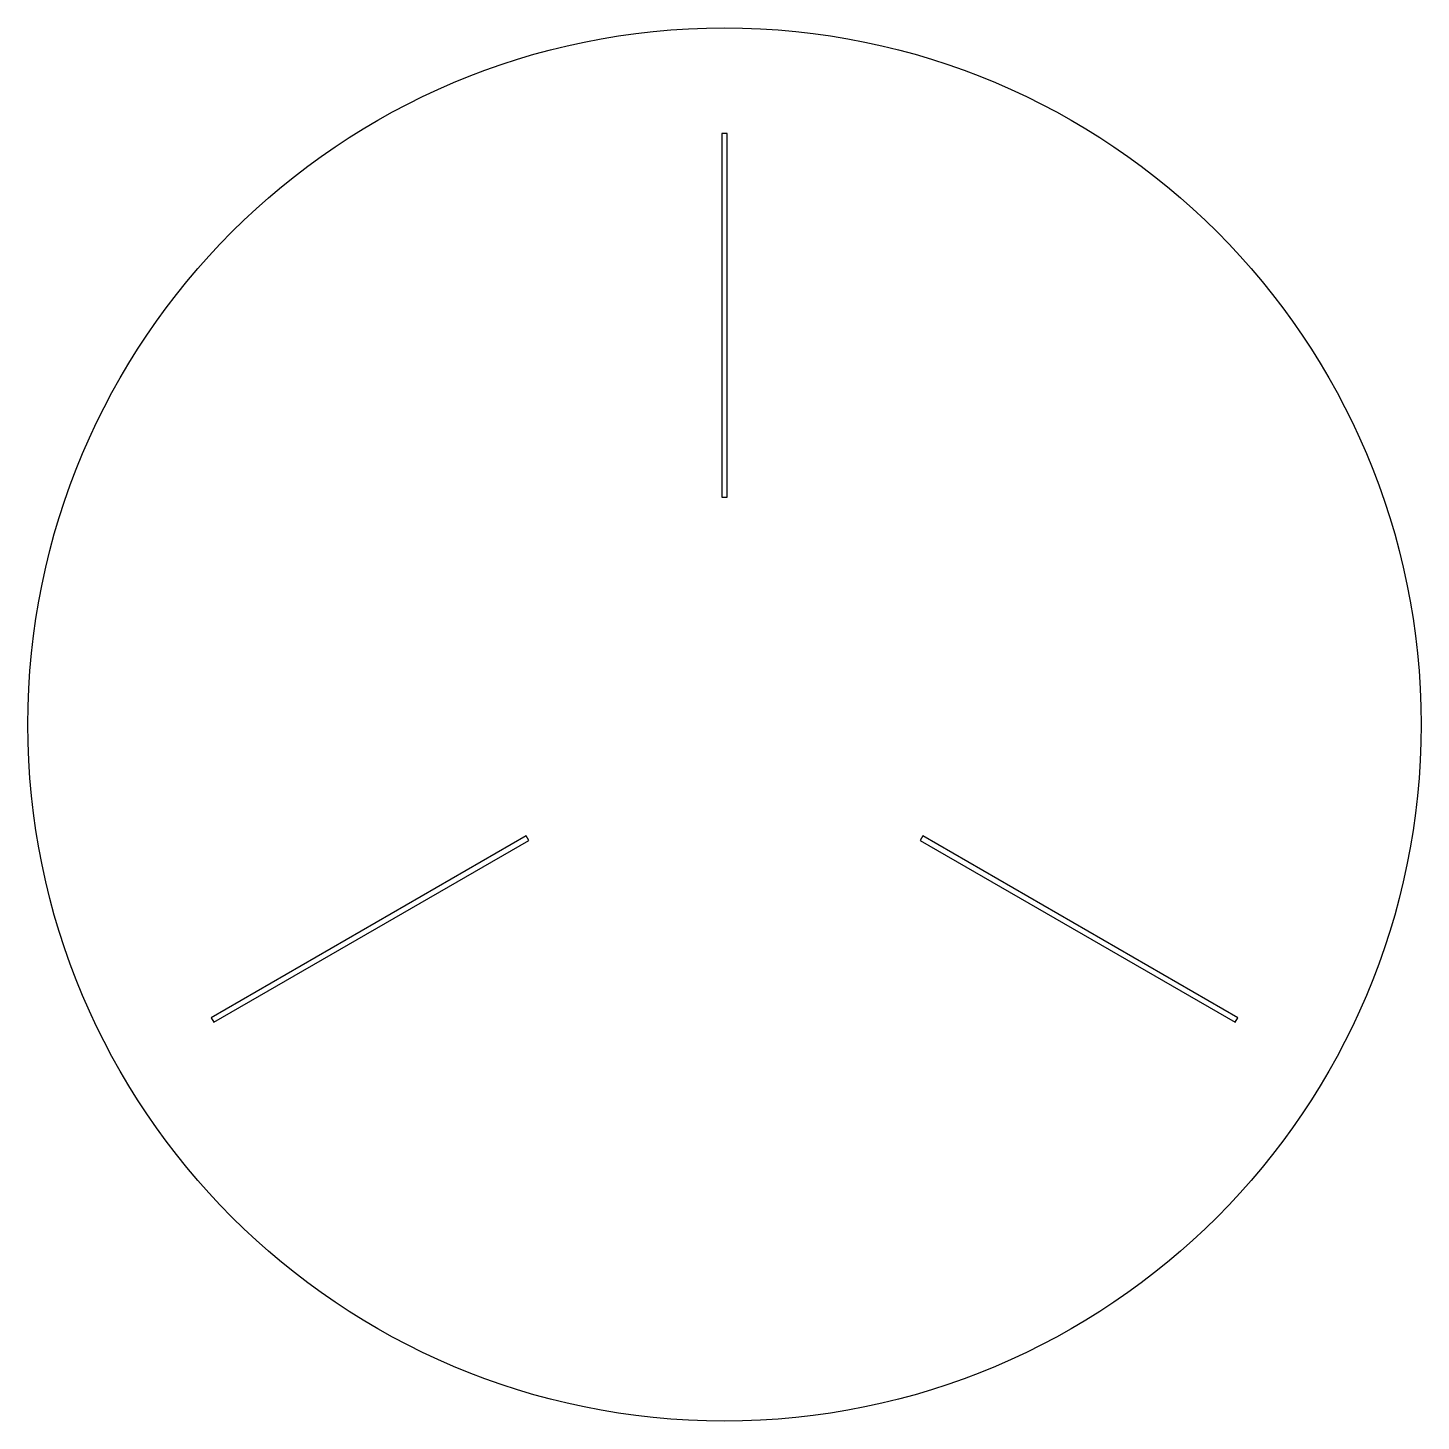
# Model space of a CAD drawing. Header units: millimetres. Extents: x -400 to 400, y -400 to 400.
import ezdxf

# ---------------------------------------------------------------- set-up
doc = ezdxf.new("R2010")
doc.units = ezdxf.units.MM
doc.layers.add('CUT', color=7, linetype='Continuous')

msp = doc.modelspace()

# ---------------------------------------------------------------- linework, layer by layer
at = {"layer": 'CUT'}
for points in [[(1.5, 130.59), (1.5, 339.41), (-1.5, 339.41), (-1.5, 130.59)], [(-113.84, -64), (-294.69, -168.41), (-293.19, -171), (-112.34, -66.59)], [(112.34, -66.59), (293.19, -171), (294.69, -168.41), (113.84, -64)]]:
    msp.add_lwpolyline(points, close=True, dxfattribs=at)
msp.add_circle((0, 0), 400, dxfattribs=at)

doc.saveas('drawing.dxf')
